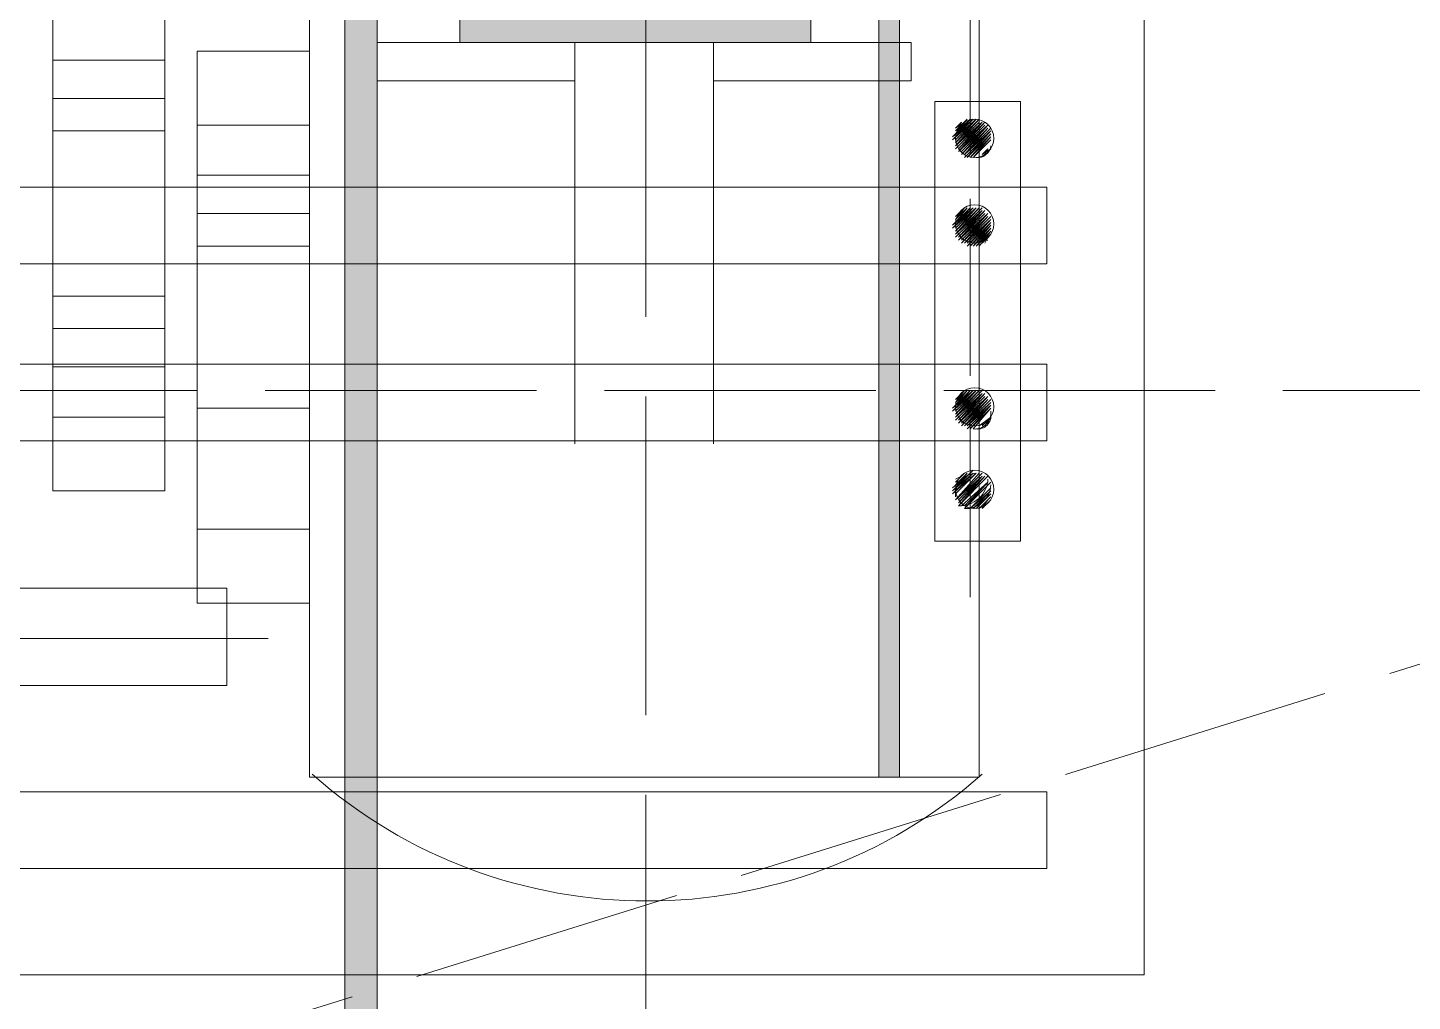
# Model space of a CAD drawing. Header units: inches. Extents: x 2602 to 127694, y 109 to 91908.
# Drawn here: x 20438 to 21978, y 27758 to 28840 of the extents above; entities that cross this region are included whole.
import ezdxf

# ---------------------------------------------------------------- set-up
doc = ezdxf.new("R2010")
doc.units = ezdxf.units.IN
doc.header["$MEASUREMENT"] = 0
doc.linetypes.add('PDF_IMPORT', pattern=[1, 0.8, -0.2])
doc.layers.add('PDF_Geometry', color=7, linetype='Continuous')
doc.layers.add('PDF_Solid Fills', color=7, linetype='Continuous', true_color=0x724639)

msp = doc.modelspace()

# ---------------------------------------------------------------- hatches: boundary and pattern name
at = {"layer": 'PDF_Solid Fills', "transparency": 33554559}
msp.add_hatch(color=1, dxfattribs=at).paths.add_polyline_path([(20921.9, 31674.3), (20692.3, 31674.3), (20692.3, 31621.8), (20790.7, 31621.8), (20790.7, 26724.5), (20692.3, 26724.5), (20692.3, 26672), (20921.9, 26672), (20921.9, 26724.5), (20826.8, 26724.5), (20826.8, 31621.8), (20921.9, 31621.8)])
at = {"layer": 'PDF_Solid Fills', "true_color": 0xb85b72, "transparency": 33554559}
msp.add_hatch(color=13, dxfattribs=at).paths.add_polyline_path([(21407.4, 30362.2), (21384.4, 30362.2), (21384.4, 28007.1), (21407.4, 28007.1)])
at = {"layer": 'PDF_Solid Fills', "true_color": 0x940070, "transparency": 33554559}
msp.add_hatch(color=224, dxfattribs=at).paths.add_polyline_path([(21309, 28876.3), (20918.7, 28876.3), (20918.7, 28823.8), (21309, 28823.8)])

# ---------------------------------------------------------------- linework, layer by layer
at = {"layer": 'PDF_Geometry', "color": 1, "lineweight": 0}
msp.add_lwpolyline([(20826.8, 31674.3), (20826.8, 26724.5), (20790.7, 26724.5), (20790.7, 31674.3)], dxfattribs=at)
at = {"layer": 'PDF_Geometry', "linetype": 'PDF_IMPORT', "lineweight": 0, "ltscale": 442.821168}
msp.add_lwpolyline([(21125.3, 31087.1), (21125.3, 27203.4)], dxfattribs=at)
at = {"layer": 'PDF_Geometry', "color": 13, "lineweight": 0, "true_color": 0xb85b5b}
msp.add_lwpolyline([(18986.6, 30703.4), (21679.6, 30703.4), (21679.6, 27787.3), (18986.6, 27787.3)], close=True, dxfattribs=at)
at = {"layer": 'PDF_Geometry', "color": 123, "lineweight": 0, "true_color": 0x5bb8b8}
msp.add_lwpolyline([(20751.4, 30362.2), (21496, 30362.2), (21496, 28007.1), (20751.4, 28007.1)], close=True, dxfattribs=at)
at = {"layer": 'PDF_Geometry', "color": 13, "lineweight": 0, "true_color": 0xb85b72}
for points in [[(21384.4, 28007.1), (21384.4, 30362.2)], [(21384.4, 28007.1), (21384.4, 30362.2)], [(21407.4, 28007.1), (21407.4, 30362.2)], [(21407.4, 28007.1), (21407.4, 30362.2)], [(20466, 28938.6), (20590.6, 28938.6), (20590.6, 28325.2), (20466, 28325.2)], [(21046.6, 28823.8), (20826.8, 28823.8), (20826.8, 28781.2), (21046.6, 28781.2)], [(21046.6, 28823.8), (20826.8, 28823.8), (20826.8, 28781.2), (21046.6, 28781.2)], [(21200.7, 28823.8), (21420.5, 28823.8), (21420.5, 28781.2), (21200.7, 28781.2)], [(21200.7, 28823.8), (21420.5, 28823.8), (21420.5, 28781.2), (21200.7, 28781.2)], [(20626.7, 28814), (20751.4, 28814), (20751.4, 28200.6), (20626.7, 28200.6)], [(20220, 28217), (20659.5, 28217), (20659.5, 28108.8), (20220, 28108.8)]]:
    msp.add_lwpolyline(points, close=True, dxfattribs=at)
for points in [[(21384.4, 30362.2), (21384.4, 28007.1)], [(21384.4, 30362.2), (21384.4, 28007.1)], [(21384.4, 30362.2), (21384.4, 28007.1)], [(21384.4, 30362.2), (21384.4, 28007.1)], [(20466, 28804.2), (20590.6, 28804.2)], [(20466, 28761.5), (20590.6, 28761.5)], [(20626.7, 28732), (20751.4, 28732)], [(20466, 28725.4), (20590.6, 28725.4)], [(20626.7, 28676.2), (20751.4, 28676.2)], [(20626.7, 28633.6), (20751.4, 28633.6)], [(20626.7, 28597.5), (20751.4, 28597.5)], [(20466, 28541.7), (20590.6, 28541.7)], [(20466, 28505.7), (20590.6, 28505.7)], [(20466, 28463), (20590.6, 28463)], [(20466, 28407.3), (20590.6, 28407.3)], [(20626.7, 28417.1), (20751.4, 28417.1)], [(20626.7, 28381), (20751.4, 28381)], [(20626.7, 28282.6), (20751.4, 28282.6)]]:
    msp.add_lwpolyline(points, dxfattribs=at)
at = {"layer": 'PDF_Geometry', "linetype": 'PDF_IMPORT', "lineweight": 0, "ltscale": 246.01176}
msp.add_lwpolyline([(21486.1, 28207.2), (21486.1, 28882.9)], dxfattribs=at)
at = {"layer": 'PDF_Geometry', "color": 224, "lineweight": 0, "true_color": 0x940070}
msp.add_lwpolyline([(20918.7, 28876.3), (21309, 28876.3), (21309, 28823.8), (20918.7, 28823.8)], close=True, dxfattribs=at)
at = {"layer": 'PDF_Geometry', "color": 202, "lineweight": 0, "true_color": 0x8a00b8}
for points in [[(20826.8, 28577.8), (21046.6, 28577.8), (21046.6, 28781.2), (21046.6, 28823.8)], [(21200.7, 28781.2), (21200.7, 28577.8), (21200.7, 28377.7)], [(20826.8, 28577.8), (21377.9, 28577.8), (20826.8, 28577.8)], [(21046.6, 28377.7), (21046.6, 28577.8)]]:
    msp.add_lwpolyline(points, dxfattribs=at)
at = {"layer": 'PDF_Geometry', "color": 242, "lineweight": 0, "true_color": 0xdd0037}
for points in [[(21446.8, 28758.2), (21541.9, 28758.2), (21541.9, 28269.5), (21446.8, 28269.5)], [(21469.7, 28725.4), (21482.8, 28735.3), (21469.7, 28725.4), (21482.8, 28738.5)], [(21469.7, 28709), (21496, 28735.3), (21469.7, 28709), (21496, 28735.3), (21469.7, 28709), (21496, 28735.3), (21469.7, 28709), (21496, 28735.3), (21469.7, 28709), (21496, 28735.3), (21469.7, 28709), (21499.2, 28735.3), (21469.7, 28709), (21499.2, 28735.3), (21469.7, 28709), (21499.2, 28735.3), (21469.7, 28709), (21499.2, 28735.3), (21469.7, 28709), (21499.2, 28735.3)], [(21473, 28702.5), (21505.8, 28732), (21473, 28702.5), (21505.8, 28732)], [(21476.3, 28702.5), (21505.8, 28732), (21476.3, 28702.5), (21505.8, 28732), (21476.3, 28702.5), (21505.8, 28732), (21476.3, 28702.5), (21505.8, 28732), (21476.3, 28702.5), (21505.8, 28732)], [(21486.1, 28695.9), (21509.1, 28718.9), (21486.1, 28695.9), (21509.1, 28718.9), (21486.1, 28695.9), (21509.1, 28718.9), (21486.1, 28695.9), (21509.1, 28718.9), (21486.1, 28695.9), (21509.1, 28718.9), (21486.1, 28695.9), (21509.1, 28718.9), (21486.1, 28695.9), (21509.1, 28718.9)], [(21489.4, 28695.9), (21509.1, 28718.9), (21489.4, 28695.9), (21509.1, 28718.9), (21489.4, 28695.9), (21509.1, 28718.9), (21489.4, 28695.9), (21509.1, 28715.6), (21489.4, 28695.9), (21509.1, 28715.6), (21489.4, 28695.9), (21509.1, 28715.6), (21489.4, 28695.9), (21509.1, 28715.6), (21489.4, 28695.9), (21509.1, 28715.6), (21489.4, 28695.9), (21509.1, 28715.6)], [(21469.7, 28617.2), (21492.7, 28640.1), (21469.7, 28617.2), (21492.7, 28640.1), (21469.7, 28617.2), (21492.7, 28640.1), (21469.7, 28617.2), (21492.7, 28640.1), (21469.7, 28617.2), (21492.7, 28640.1)], [(21469.7, 28613.9), (21496, 28640.1), (21469.7, 28613.9), (21496, 28640.1), (21469.7, 28613.9), (21496, 28640.1), (21469.7, 28613.9), (21496, 28640.1), (21469.7, 28613.9), (21496, 28640.1), (21469.7, 28613.9), (21496, 28640.1), (21469.7, 28613.9), (21496, 28640.1)], [(21473, 28604.1), (21505.8, 28633.6), (21473, 28604.1), (21505.8, 28633.6)], [(21496, 28597.5), (21509.1, 28613.9), (21496, 28597.5), (21509.1, 28613.9)], [(21496, 28600.8), (21509.1, 28613.9), (21496, 28600.8), (21509.1, 28613.9), (21496, 28600.8), (21509.1, 28610.6), (21496, 28600.8), (21509.1, 28610.6)], [(21469.7, 28423.7), (21482.8, 28436.8), (21469.7, 28423.7), (21482.8, 28436.8), (21469.7, 28423.7), (21482.8, 28436.8), (21469.7, 28423.7), (21482.8, 28436.8)], [(21469.7, 28410.5), (21496, 28436.8), (21469.7, 28410.5), (21496, 28436.8), (21469.7, 28410.5), (21496, 28436.8), (21469.7, 28410.5), (21496, 28436.8), (21469.7, 28410.5), (21496, 28436.8), (21469.7, 28410.5), (21496, 28436.8), (21469.7, 28410.5), (21496, 28436.8), (21469.7, 28410.5), (21496, 28436.8)], [(21479.6, 28397.4), (21509.1, 28426.9), (21479.6, 28397.4), (21509.1, 28426.9), (21479.6, 28397.4), (21509.1, 28426.9), (21479.6, 28397.4), (21509.1, 28426.9), (21479.6, 28397.4), (21509.1, 28426.9), (21479.6, 28397.4), (21509.1, 28426.9), (21479.6, 28397.4), (21509.1, 28423.7), (21479.6, 28397.4), (21509.1, 28423.7), (21479.6, 28397.4), (21509.1, 28423.7), (21479.6, 28397.4), (21509.1, 28423.7), (21479.6, 28397.4), (21509.1, 28423.7)], [(21486.1, 28394.1), (21509.1, 28420.4), (21486.1, 28394.1), (21509.1, 28420.4), (21486.1, 28394.1), (21509.1, 28420.4), (21486.1, 28394.1), (21509.1, 28420.4), (21486.1, 28394.1), (21509.1, 28420.4), (21486.1, 28394.1), (21509.1, 28420.4), (21486.1, 28394.1), (21509.1, 28420.4), (21486.1, 28394.1), (21509.1, 28417.1), (21486.1, 28394.1), (21509.1, 28417.1), (21486.1, 28394.1), (21509.1, 28417.1), (21486.1, 28394.1), (21509.1, 28417.1)], [(21496, 28397.4), (21509.1, 28407.3), (21496, 28397.4), (21509.1, 28407.3)], [(21469.7, 28331.8), (21482.8, 28344.9), (21469.7, 28331.8), (21482.8, 28344.9), (21469.7, 28331.8), (21482.8, 28344.9), (21469.7, 28331.8), (21482.8, 28344.9), (21469.7, 28331.8), (21482.8, 28344.9), (21469.7, 28331.8), (21482.8, 28344.9)], [(21469.7, 28322), (21492.7, 28344.9), (21469.7, 28322), (21492.7, 28344.9), (21469.7, 28322), (21492.7, 28344.9), (21469.7, 28322), (21492.7, 28344.9), (21469.7, 28322), (21492.7, 28344.9), (21469.7, 28322), (21492.7, 28344.9), (21469.7, 28322), (21492.7, 28344.9), (21469.7, 28322), (21492.7, 28344.9), (21469.7, 28322), (21492.7, 28344.9)], [(21496, 28305.6), (21509.1, 28318.7), (21496, 28305.6), (21509.1, 28318.7), (21496, 28305.6), (21509.1, 28318.7), (21496, 28305.6), (21509.1, 28318.7), (21496, 28305.6), (21509.1, 28318.7), (21496, 28305.6), (21509.1, 28318.7)]]:
    msp.add_lwpolyline(points, close=True, dxfattribs=at)
for points in [[(21466.4, 28718.9), (21489.4, 28738.5), (21466.4, 28718.9), (21489.4, 28738.5), (21466.4, 28718.9), (21489.4, 28738.5), (21466.4, 28718.9), (21486.1, 28738.5), (21466.4, 28718.9), (21486.1, 28738.5), (21466.4, 28718.9), (21486.1, 28738.5), (21469.7, 28718.9), (21486.1, 28738.5), (21469.7, 28718.9), (21486.1, 28738.5), (21469.7, 28718.9), (21486.1, 28738.5), (21469.7, 28722.1), (21486.1, 28738.5), (21469.7, 28722.1), (21486.1, 28738.5), (21469.7, 28722.1), (21482.8, 28738.5), (21469.7, 28722.1), (21482.8, 28738.5), (21469.7, 28722.1), (21482.8, 28738.5), (21469.7, 28722.1), (21482.8, 28738.5), (21469.7, 28722.1), (21482.8, 28738.5)], [(21466.4, 28715.6), (21489.4, 28738.5), (21466.4, 28715.6), (21489.4, 28738.5), (21466.4, 28715.6), (21489.4, 28738.5), (21466.4, 28715.6), (21489.4, 28738.5), (21466.4, 28715.6), (21489.4, 28738.5), (21466.4, 28715.6), (21489.4, 28738.5), (21466.4, 28715.6), (21489.4, 28738.5)], [(21466.4, 28715.6), (21492.7, 28738.5), (21466.4, 28715.6)], [(21469.7, 28715.6), (21492.7, 28738.5), (21469.7, 28715.6), (21492.7, 28738.5), (21469.7, 28715.6), (21492.7, 28738.5), (21469.7, 28712.3), (21492.7, 28738.5), (21469.7, 28712.3), (21492.7, 28738.5), (21469.7, 28712.3), (21492.7, 28738.5), (21469.7, 28712.3), (21492.7, 28738.5), (21469.7, 28712.3), (21492.7, 28738.5), (21469.7, 28712.3), (21492.7, 28738.5), (21469.7, 28712.3), (21492.7, 28738.5)], [(21469.7, 28712.3), (21496, 28738.5), (21469.7, 28712.3), (21496, 28738.5), (21469.7, 28712.3), (21496, 28738.5), (21469.7, 28712.3), (21496, 28738.5), (21469.7, 28712.3), (21496, 28738.5), (21469.7, 28709), (21496, 28738.5), (21469.7, 28709), (21496, 28738.5), (21469.7, 28709), (21496, 28738.5)], [(21476.3, 28735.3), (21469.7, 28728.7), (21479.6, 28735.3), (21469.7, 28728.7), (21479.6, 28735.3), (21469.7, 28725.4), (21479.6, 28735.3), (21469.7, 28725.4), (21479.6, 28735.3), (21469.7, 28725.4), (21479.6, 28735.3)], [(21469.7, 28705.7), (21499.2, 28735.3), (21469.7, 28705.7), (21499.2, 28735.3), (21469.7, 28705.7), (21499.2, 28735.3), (21469.7, 28705.7), (21499.2, 28735.3), (21469.7, 28705.7), (21499.2, 28735.3), (21469.7, 28705.7), (21499.2, 28735.3), (21469.7, 28705.7), (21499.2, 28735.3), (21469.7, 28705.7), (21499.2, 28735.3), (21469.7, 28705.7), (21499.2, 28735.3), (21473, 28705.7), (21499.2, 28735.3)], [(21476.3, 28732), (21473, 28728.7), (21476.3, 28735.3), (21473, 28728.7)], [(21473, 28705.7), (21502.5, 28735.3), (21473, 28705.7), (21502.5, 28735.3), (21473, 28705.7), (21502.5, 28735.3), (21473, 28705.7), (21502.5, 28735.3), (21473, 28705.7), (21502.5, 28735.3), (21473, 28705.7), (21502.5, 28735.3), (21473, 28702.5), (21502.5, 28735.3)], [(21473, 28702.5), (21502.5, 28732), (21473, 28702.5), (21502.5, 28732), (21473, 28702.5), (21502.5, 28732), (21473, 28702.5), (21502.5, 28732), (21473, 28702.5), (21502.5, 28732), (21473, 28702.5), (21502.5, 28732), (21473, 28702.5), (21502.5, 28732), (21473, 28702.5), (21502.5, 28732), (21473, 28702.5), (21502.5, 28732), (21473, 28702.5), (21502.5, 28732), (21473, 28702.5), (21502.5, 28732)], [(21476.3, 28699.2), (21505.8, 28732), (21476.3, 28699.2), (21505.8, 28728.7), (21476.3, 28699.2), (21505.8, 28728.7), (21476.3, 28699.2), (21505.8, 28728.7), (21476.3, 28699.2), (21505.8, 28728.7), (21476.3, 28699.2), (21505.8, 28728.7), (21476.3, 28699.2), (21505.8, 28728.7), (21476.3, 28699.2), (21505.8, 28728.7), (21476.3, 28699.2), (21505.8, 28728.7), (21476.3, 28699.2), (21505.8, 28728.7), (21476.3, 28699.2), (21505.8, 28728.7), (21476.3, 28699.2), (21505.8, 28728.7), (21479.6, 28699.2), (21505.8, 28728.7), (21479.6, 28699.2), (21505.8, 28728.7), (21479.6, 28699.2), (21505.8, 28728.7)], [(21479.6, 28699.2), (21509.1, 28728.7), (21479.6, 28699.2), (21509.1, 28728.7), (21479.6, 28699.2), (21509.1, 28725.4), (21479.6, 28699.2), (21509.1, 28725.4), (21479.6, 28699.2), (21509.1, 28725.4), (21479.6, 28699.2), (21509.1, 28725.4), (21479.6, 28699.2), (21509.1, 28725.4), (21479.6, 28699.2), (21509.1, 28725.4), (21479.6, 28699.2), (21509.1, 28725.4), (21479.6, 28699.2), (21509.1, 28725.4), (21479.6, 28695.9), (21509.1, 28725.4), (21479.6, 28695.9)], [(21509.1, 28722.1), (21486.1, 28695.9), (21509.1, 28722.1), (21486.1, 28695.9), (21509.1, 28722.1), (21486.1, 28695.9), (21509.1, 28722.1), (21486.1, 28695.9), (21509.1, 28722.1), (21482.8, 28695.9), (21509.1, 28722.1), (21482.8, 28695.9), (21509.1, 28722.1), (21482.8, 28695.9), (21509.1, 28722.1), (21482.8, 28695.9), (21509.1, 28722.1), (21482.8, 28695.9), (21509.1, 28722.1), (21482.8, 28695.9), (21509.1, 28722.1), (21482.8, 28695.9), (21509.1, 28722.1), (21482.8, 28695.9), (21509.1, 28725.4), (21482.8, 28695.9), (21509.1, 28725.4), (21482.8, 28695.9), (21509.1, 28725.4), (21482.8, 28695.9), (21509.1, 28725.4), (21482.8, 28695.9), (21509.1, 28725.4)], [(21499.2, 28699.2), (21509.1, 28705.7), (21499.2, 28699.2), (21505.8, 28705.7), (21499.2, 28699.2), (21505.8, 28705.7), (21502.5, 28699.2), (21505.8, 28705.7)], [(21502.5, 28702.5), (21505.8, 28702.5)], [(21469.7, 28623.7), (21486.1, 28640.1), (21469.7, 28623.7), (21486.1, 28640.1), (21469.7, 28623.7), (21486.1, 28640.1), (21469.7, 28623.7), (21486.1, 28640.1), (21469.7, 28623.7), (21486.1, 28640.1), (21469.7, 28620.5), (21486.1, 28640.1), (21466.4, 28620.5), (21486.1, 28640.1), (21466.4, 28620.5), (21486.1, 28640.1), (21466.4, 28620.5), (21489.4, 28640.1), (21466.4, 28620.5), (21489.4, 28640.1), (21466.4, 28620.5), (21489.4, 28640.1), (21466.4, 28620.5), (21489.4, 28640.1), (21466.4, 28620.5), (21489.4, 28640.1), (21466.4, 28620.5)], [(21466.4, 28617.2), (21489.4, 28640.1), (21466.4, 28617.2), (21489.4, 28640.1), (21466.4, 28617.2), (21489.4, 28640.1), (21466.4, 28617.2), (21489.4, 28640.1), (21466.4, 28617.2), (21489.4, 28640.1)], [(21466.4, 28617.2), (21492.7, 28640.1), (21466.4, 28617.2)], [(21469.7, 28627), (21479.6, 28640.1), (21469.7, 28627), (21479.6, 28640.1), (21469.7, 28627), (21482.8, 28640.1), (21469.7, 28627), (21482.8, 28640.1), (21469.7, 28627), (21482.8, 28640.1), (21469.7, 28627), (21482.8, 28640.1), (21469.7, 28623.7), (21482.8, 28640.1), (21469.7, 28623.7), (21482.8, 28640.1), (21469.7, 28623.7), (21482.8, 28640.1)], [(21469.7, 28613.9), (21492.7, 28640.1), (21469.7, 28613.9), (21492.7, 28640.1), (21469.7, 28613.9), (21492.7, 28640.1), (21469.7, 28613.9), (21492.7, 28640.1), (21469.7, 28613.9), (21492.7, 28640.1)], [(21499.2, 28640.1), (21469.7, 28610.6), (21499.2, 28640.1), (21469.7, 28610.6), (21499.2, 28640.1), (21469.7, 28610.6), (21496, 28640.1), (21469.7, 28610.6), (21496, 28640.1), (21469.7, 28610.6), (21496, 28640.1), (21469.7, 28610.6), (21496, 28640.1), (21469.7, 28610.6), (21496, 28640.1), (21469.7, 28610.6), (21496, 28640.1)], [(21473, 28633.6), (21476.3, 28636.9), (21473, 28630.3), (21476.3, 28636.9), (21469.7, 28630.3), (21479.6, 28636.9), (21469.7, 28630.3), (21479.6, 28636.9), (21469.7, 28630.3), (21479.6, 28636.9)], [(21469.7, 28610.6), (21499.2, 28636.9), (21469.7, 28610.6), (21499.2, 28636.9), (21469.7, 28610.6), (21499.2, 28636.9), (21469.7, 28610.6), (21499.2, 28636.9), (21469.7, 28610.6), (21499.2, 28636.9), (21469.7, 28610.6), (21499.2, 28636.9), (21469.7, 28607.3), (21499.2, 28636.9), (21469.7, 28607.3), (21499.2, 28636.9), (21469.7, 28607.3), (21499.2, 28636.9), (21469.7, 28607.3), (21499.2, 28636.9), (21469.7, 28607.3), (21499.2, 28636.9), (21469.7, 28607.3)], [(21473, 28607.3), (21499.2, 28636.9), (21473, 28607.3), (21502.5, 28636.9), (21473, 28607.3), (21502.5, 28636.9), (21473, 28607.3), (21502.5, 28636.9), (21473, 28607.3), (21502.5, 28636.9), (21473, 28607.3), (21502.5, 28636.9), (21473, 28607.3), (21502.5, 28636.9), (21473, 28607.3), (21502.5, 28636.9), (21473, 28607.3), (21502.5, 28636.9), (21473, 28607.3), (21502.5, 28636.9), (21473, 28607.3), (21502.5, 28636.9), (21473, 28604.1), (21502.5, 28636.9), (21473, 28604.1), (21502.5, 28636.9)], [(21473, 28604.1), (21502.5, 28633.6), (21473, 28604.1), (21502.5, 28633.6), (21473, 28604.1), (21502.5, 28633.6), (21473, 28604.1), (21502.5, 28633.6), (21473, 28604.1), (21502.5, 28633.6), (21473, 28604.1), (21502.5, 28633.6)], [(21476.3, 28604.1), (21505.8, 28633.6), (21476.3, 28604.1), (21505.8, 28633.6), (21476.3, 28604.1), (21505.8, 28633.6), (21476.3, 28604.1), (21505.8, 28633.6), (21476.3, 28604.1), (21505.8, 28633.6), (21476.3, 28604.1), (21505.8, 28633.6), (21476.3, 28604.1), (21505.8, 28633.6), (21476.3, 28604.1), (21505.8, 28633.6), (21476.3, 28604.1), (21505.8, 28633.6), (21476.3, 28604.1), (21505.8, 28633.6), (21476.3, 28600.8), (21505.8, 28630.3), (21476.3, 28600.8), (21505.8, 28630.3), (21476.3, 28600.8), (21505.8, 28630.3), (21476.3, 28600.8), (21505.8, 28630.3), (21476.3, 28600.8), (21505.8, 28630.3), (21476.3, 28600.8), (21505.8, 28630.3), (21476.3, 28600.8), (21505.8, 28630.3), (21479.6, 28600.8), (21505.8, 28630.3), (21479.6, 28600.8), (21505.8, 28630.3), (21479.6, 28600.8), (21505.8, 28630.3)], [(21492.7, 28597.5), (21509.1, 28613.9), (21492.7, 28597.5), (21509.1, 28613.9), (21492.7, 28597.5), (21509.1, 28613.9), (21492.7, 28597.5), (21509.1, 28617.2), (21492.7, 28597.5), (21509.1, 28617.2), (21492.7, 28597.5), (21509.1, 28617.2), (21492.7, 28597.5), (21509.1, 28617.2), (21492.7, 28597.5), (21509.1, 28617.2), (21489.4, 28597.5), (21509.1, 28617.2), (21489.4, 28597.5), (21509.1, 28617.2), (21489.4, 28597.5), (21509.1, 28617.2), (21489.4, 28597.5), (21509.1, 28620.5), (21489.4, 28597.5), (21509.1, 28620.5), (21489.4, 28597.5), (21509.1, 28620.5), (21489.4, 28597.5), (21509.1, 28620.5), (21489.4, 28597.5), (21509.1, 28620.5), (21489.4, 28597.5), (21509.1, 28620.5), (21486.1, 28597.5), (21509.1, 28620.5), (21486.1, 28597.5), (21509.1, 28620.5), (21486.1, 28597.5), (21509.1, 28620.5), (21486.1, 28597.5), (21509.1, 28620.5), (21486.1, 28597.5), (21509.1, 28623.7), (21486.1, 28597.5), (21509.1, 28623.7), (21486.1, 28597.5), (21509.1, 28623.7), (21486.1, 28597.5), (21509.1, 28623.7), (21486.1, 28597.5), (21509.1, 28623.7), (21486.1, 28597.5), (21509.1, 28623.7), (21486.1, 28597.5), (21509.1, 28623.7), (21482.8, 28597.5), (21509.1, 28623.7), (21482.8, 28597.5), (21509.1, 28623.7), (21482.8, 28597.5), (21509.1, 28623.7), (21482.8, 28597.5), (21509.1, 28623.7), (21482.8, 28597.5), (21509.1, 28627), (21482.8, 28600.8), (21509.1, 28627), (21482.8, 28600.8), (21509.1, 28627), (21482.8, 28600.8), (21509.1, 28627), (21482.8, 28600.8), (21509.1, 28627), (21482.8, 28600.8), (21509.1, 28627), (21482.8, 28600.8), (21509.1, 28627), (21482.8, 28600.8), (21509.1, 28627), (21479.6, 28600.8), (21509.1, 28627), (21479.6, 28600.8), (21509.1, 28627), (21479.6, 28600.8), (21509.1, 28627), (21479.6, 28600.8), (21509.1, 28627), (21479.6, 28600.8), (21509.1, 28627), (21479.6, 28600.8), (21509.1, 28630.3), (21479.6, 28600.8), (21509.1, 28630.3), (21479.6, 28600.8), (21509.1, 28630.3), (21479.6, 28600.8), (21509.1, 28630.3), (21479.6, 28600.8), (21509.1, 28630.3), (21479.6, 28600.8), (21509.1, 28630.3)], [(21499.2, 28600.8), (21509.1, 28610.6), (21499.2, 28600.8), (21509.1, 28610.6), (21499.2, 28600.8), (21509.1, 28610.6), (21499.2, 28600.8), (21505.8, 28607.3), (21499.2, 28600.8), (21505.8, 28607.3), (21502.5, 28600.8)], [(21505.8, 28607.3), (21502.5, 28604.1), (21505.8, 28604.1)], [(21489.4, 28436.8), (21466.4, 28413.8), (21489.4, 28436.8), (21466.4, 28413.8), (21489.4, 28436.8), (21466.4, 28413.8), (21489.4, 28436.8), (21466.4, 28413.8), (21489.4, 28436.8), (21466.4, 28417.1), (21489.4, 28436.8), (21466.4, 28417.1), (21489.4, 28436.8), (21466.4, 28417.1), (21489.4, 28436.8), (21466.4, 28417.1), (21489.4, 28436.8), (21466.4, 28417.1), (21489.4, 28436.8), (21466.4, 28417.1), (21486.1, 28436.8), (21466.4, 28417.1), (21486.1, 28436.8), (21466.4, 28417.1), (21486.1, 28436.8), (21469.7, 28417.1), (21486.1, 28436.8), (21469.7, 28420.4), (21486.1, 28436.8), (21469.7, 28420.4), (21486.1, 28436.8), (21469.7, 28420.4), (21486.1, 28436.8), (21469.7, 28420.4), (21486.1, 28436.8), (21469.7, 28420.4), (21482.8, 28436.8), (21469.7, 28420.4), (21482.8, 28436.8), (21469.7, 28420.4), (21482.8, 28436.8)], [(21466.4, 28413.8), (21492.7, 28436.8), (21466.4, 28413.8)], [(21473, 28426.9), (21476.3, 28433.5), (21469.7, 28426.9), (21479.6, 28433.5), (21469.7, 28426.9), (21479.6, 28433.5), (21469.7, 28426.9), (21479.6, 28436.8), (21469.7, 28423.7), (21479.6, 28436.8), (21469.7, 28423.7), (21479.6, 28436.8)], [(21469.7, 28413.8), (21492.7, 28436.8), (21469.7, 28413.8), (21492.7, 28436.8), (21469.7, 28413.8), (21492.7, 28436.8), (21469.7, 28413.8), (21492.7, 28436.8), (21469.7, 28413.8), (21492.7, 28436.8), (21469.7, 28413.8), (21492.7, 28436.8), (21469.7, 28410.5), (21492.7, 28436.8), (21469.7, 28410.5), (21492.7, 28436.8), (21469.7, 28410.5), (21492.7, 28436.8), (21469.7, 28410.5), (21492.7, 28436.8)], [(21499.2, 28436.8), (21469.7, 28407.3), (21499.2, 28436.8), (21469.7, 28407.3), (21499.2, 28436.8), (21469.7, 28407.3), (21499.2, 28436.8), (21469.7, 28407.3), (21496, 28436.8), (21469.7, 28407.3), (21496, 28436.8), (21469.7, 28407.3), (21496, 28436.8), (21469.7, 28407.3), (21496, 28436.8), (21469.7, 28407.3), (21496, 28436.8)], [(21469.7, 28407.3), (21499.2, 28433.5), (21469.7, 28407.3), (21499.2, 28433.5), (21469.7, 28407.3), (21499.2, 28433.5), (21469.7, 28407.3), (21499.2, 28433.5), (21469.7, 28407.3), (21499.2, 28433.5), (21469.7, 28407.3), (21499.2, 28433.5), (21469.7, 28404), (21499.2, 28433.5), (21469.7, 28404), (21499.2, 28433.5), (21469.7, 28404), (21499.2, 28433.5), (21469.7, 28404), (21499.2, 28433.5), (21469.7, 28404)], [(21473, 28430.2), (21476.3, 28433.5), (21473, 28430.2)], [(21473, 28404), (21499.2, 28433.5), (21473, 28404), (21502.5, 28433.5), (21473, 28404), (21502.5, 28433.5), (21473, 28404), (21502.5, 28433.5), (21473, 28404), (21502.5, 28433.5), (21473, 28404), (21502.5, 28433.5), (21473, 28404), (21502.5, 28433.5), (21473, 28404), (21502.5, 28433.5), (21473, 28404), (21502.5, 28433.5), (21473, 28404), (21502.5, 28433.5), (21473, 28404), (21502.5, 28433.5), (21473, 28404), (21502.5, 28433.5), (21473, 28400.7), (21502.5, 28433.5), (21473, 28400.7), (21502.5, 28430.2), (21473, 28400.7), (21502.5, 28430.2), (21473, 28400.7), (21502.5, 28430.2), (21473, 28400.7), (21502.5, 28430.2), (21473, 28400.7), (21502.5, 28430.2), (21473, 28400.7), (21505.8, 28430.2), (21473, 28400.7), (21505.8, 28430.2), (21473, 28400.7)], [(21476.3, 28400.7), (21505.8, 28430.2), (21476.3, 28400.7), (21505.8, 28430.2), (21476.3, 28400.7), (21505.8, 28430.2), (21476.3, 28400.7), (21505.8, 28430.2), (21476.3, 28400.7), (21505.8, 28430.2), (21476.3, 28400.7), (21505.8, 28430.2), (21476.3, 28400.7), (21505.8, 28430.2), (21476.3, 28400.7), (21505.8, 28430.2), (21476.3, 28400.7), (21505.8, 28430.2), (21476.3, 28400.7), (21505.8, 28430.2), (21476.3, 28400.7), (21505.8, 28430.2), (21476.3, 28397.4), (21505.8, 28426.9), (21476.3, 28397.4), (21505.8, 28426.9), (21476.3, 28397.4), (21505.8, 28426.9), (21476.3, 28397.4), (21505.8, 28426.9), (21476.3, 28397.4), (21505.8, 28426.9), (21476.3, 28397.4), (21505.8, 28426.9), (21479.6, 28397.4), (21505.8, 28426.9), (21479.6, 28397.4), (21505.8, 28426.9), (21479.6, 28397.4), (21505.8, 28426.9)], [(21482.8, 28397.4), (21509.1, 28423.7), (21482.8, 28397.4), (21509.1, 28423.7), (21482.8, 28397.4), (21509.1, 28423.7), (21482.8, 28397.4), (21509.1, 28423.7), (21482.8, 28397.4), (21509.1, 28423.7), (21482.8, 28397.4), (21509.1, 28423.7), (21482.8, 28397.4), (21509.1, 28423.7), (21482.8, 28397.4), (21509.1, 28423.7), (21482.8, 28397.4), (21509.1, 28420.4), (21482.8, 28394.1), (21509.1, 28420.4), (21482.8, 28394.1), (21509.1, 28420.4), (21482.8, 28394.1), (21509.1, 28420.4), (21482.8, 28394.1)], [(21499.2, 28397.4), (21509.1, 28407.3), (21499.2, 28397.4), (21509.1, 28407.3), (21499.2, 28397.4), (21509.1, 28407.3), (21499.2, 28397.4), (21505.8, 28404), (21499.2, 28397.4), (21505.8, 28404), (21502.5, 28397.4)], [(21502.5, 28400.7), (21505.8, 28404), (21502.5, 28400.7)], [(21466.4, 28325.2), (21489.4, 28348.2), (21466.4, 28325.2), (21489.4, 28348.2), (21466.4, 28325.2), (21489.4, 28344.9), (21466.4, 28325.2), (21489.4, 28344.9), (21466.4, 28325.2), (21489.4, 28344.9), (21466.4, 28325.2), (21489.4, 28344.9), (21466.4, 28325.2), (21489.4, 28344.9), (21466.4, 28322), (21492.7, 28344.9), (21466.4, 28322)], [(21482.8, 28344.9), (21469.7, 28328.5), (21486.1, 28344.9), (21469.7, 28328.5), (21486.1, 28344.9), (21469.7, 28328.5), (21486.1, 28344.9), (21469.7, 28328.5), (21486.1, 28344.9), (21469.7, 28328.5), (21486.1, 28344.9), (21469.7, 28328.5), (21486.1, 28344.9), (21466.4, 28328.5), (21486.1, 28344.9), (21466.4, 28328.5), (21486.1, 28344.9), (21466.4, 28325.2), (21489.4, 28344.9), (21466.4, 28325.2), (21489.4, 28344.9), (21466.4, 28325.2), (21489.4, 28344.9)], [(21469.7, 28335.1), (21479.6, 28344.9), (21469.7, 28335.1), (21479.6, 28344.9), (21469.7, 28335.1), (21479.6, 28344.9), (21469.7, 28335.1), (21479.6, 28344.9), (21469.7, 28335.1), (21479.6, 28344.9)], [(21496, 28344.9), (21469.7, 28315.4), (21499.2, 28344.9), (21469.7, 28315.4), (21499.2, 28344.9), (21469.7, 28315.4), (21499.2, 28344.9), (21469.7, 28315.4), (21499.2, 28344.9), (21469.7, 28315.4), (21499.2, 28344.9), (21469.7, 28315.4), (21499.2, 28344.9), (21469.7, 28315.4), (21499.2, 28344.9), (21469.7, 28315.4), (21499.2, 28344.9), (21469.7, 28315.4), (21499.2, 28344.9), (21469.7, 28315.4), (21499.2, 28344.9), (21469.7, 28315.4), (21499.2, 28344.9), (21469.7, 28315.4), (21499.2, 28344.9), (21469.7, 28315.4), (21499.2, 28344.9)], [(21473, 28338.4), (21476.3, 28341.6), (21473, 28338.4), (21476.3, 28341.6), (21469.7, 28338.4)], [(21469.7, 28315.4), (21499.2, 28341.6), (21469.7, 28315.4)], [(21473, 28315.4), (21499.2, 28341.6), (21473, 28312.1), (21502.5, 28341.6), (21473, 28312.1), (21502.5, 28341.6), (21473, 28312.1), (21502.5, 28341.6), (21473, 28312.1), (21502.5, 28341.6), (21473, 28312.1), (21502.5, 28341.6), (21473, 28312.1), (21502.5, 28341.6), (21473, 28312.1), (21502.5, 28341.6), (21473, 28312.1), (21502.5, 28341.6), (21473, 28312.1), (21502.5, 28341.6), (21473, 28312.1), (21502.5, 28341.6), (21473, 28312.1), (21502.5, 28341.6), (21473, 28312.1), (21502.5, 28341.6), (21473, 28312.1), (21502.5, 28341.6), (21473, 28312.1), (21502.5, 28341.6), (21473, 28312.1), (21502.5, 28341.6), (21473, 28312.1), (21502.5, 28341.6), (21473, 28312.1)], [(21476.3, 28308.8), (21505.8, 28335.1), (21479.6, 28308.8), (21505.8, 28335.1), (21479.6, 28308.8), (21505.8, 28335.1), (21479.6, 28305.6), (21505.8, 28335.1)], [(21492.7, 28305.6), (21509.1, 28322), (21492.7, 28305.6), (21509.1, 28322), (21492.7, 28305.6), (21509.1, 28322), (21492.7, 28305.6), (21509.1, 28322), (21492.7, 28305.6), (21509.1, 28322), (21492.7, 28305.6), (21509.1, 28322), (21492.7, 28305.6), (21509.1, 28322), (21492.7, 28305.6), (21509.1, 28322), (21489.4, 28305.6), (21509.1, 28325.2), (21489.4, 28305.6), (21509.1, 28325.2), (21489.4, 28305.6), (21509.1, 28325.2), (21489.4, 28305.6), (21509.1, 28325.2), (21489.4, 28305.6), (21509.1, 28325.2), (21489.4, 28305.6), (21509.1, 28325.2), (21489.4, 28305.6), (21509.1, 28325.2), (21489.4, 28305.6), (21509.1, 28325.2), (21489.4, 28305.6), (21509.1, 28325.2), (21486.1, 28305.6), (21509.1, 28328.5), (21486.1, 28305.6), (21509.1, 28328.5), (21486.1, 28305.6), (21509.1, 28328.5), (21486.1, 28305.6), (21509.1, 28328.5), (21486.1, 28305.6), (21509.1, 28328.5), (21486.1, 28305.6), (21509.1, 28328.5), (21486.1, 28305.6), (21509.1, 28328.5), (21486.1, 28305.6), (21509.1, 28328.5), (21486.1, 28305.6), (21509.1, 28328.5), (21486.1, 28305.6), (21509.1, 28328.5), (21486.1, 28305.6), (21509.1, 28328.5)], [(21499.2, 28305.6), (21509.1, 28315.4), (21499.2, 28305.6), (21509.1, 28315.4), (21499.2, 28305.6), (21509.1, 28315.4), (21499.2, 28305.6), (21505.8, 28315.4), (21499.2, 28308.8), (21505.8, 28315.4)], [(21502.5, 28308.8), (21505.8, 28312.1), (21502.5, 28308.8), (21505.8, 28312.1)]]:
    msp.add_lwpolyline(points, dxfattribs=at)
at = {"layer": 'PDF_Geometry', "color": 244, "lineweight": 0, "true_color": 0x940025}
for points in [[(19108, 28663.1), (21571.4, 28663.1), (21571.4, 28577.8), (19108, 28577.8)], [(19108, 28466.3), (21571.4, 28466.3), (21571.4, 28381), (19108, 28381)], [(19108, 27990.7), (21571.4, 27990.7), (21571.4, 27905.4), (19108, 27905.4)]]:
    msp.add_lwpolyline(points, close=True, dxfattribs=at)
at = {"layer": 'PDF_Geometry', "linetype": 'PDF_IMPORT', "lineweight": 0, "ltscale": 377.218032}
msp.add_lwpolyline([(17307.2, 28436.8), (22962.2, 28436.8), (22962.2, 26649.1), (17307.2, 26675.3)], close=True, dxfattribs=at)
at = {"layer": 'PDF_Geometry', "linetype": 'PDF_IMPORT', "lineweight": 0, "ltscale": 377.659881}
msp.add_lwpolyline([(30309.7, 26645.8), (28613.9, 26649.1), (22962.2, 28436.8), (22962.2, 26675.3), (28613.9, 26649.1), (28613.9, 28436.8), (22962.2, 28436.8), (17307.2, 26675.3)], dxfattribs=at)
at = {"layer": 'PDF_Geometry', "color": 242, "lineweight": 0, "true_color": 0xdd0037}
for points in [[(21509.1, 28413.8, -0.468375), (21489.4, 28394.1), (21509.1, 28417.1), (21489.4, 28394.1), (21509.1, 28417.1), (21489.4, 28394.1), (21509.1, 28417.1), (21489.4, 28394.1), (21509.1, 28417.1), (21489.4, 28394.1), (21509.1, 28417.1), (21489.4, 28394.1), (21509.1, 28417.1)], [(21505.8, 28338.4, -0.414214), (21473, 28308.8), (21502.5, 28341.6), (21473, 28308.8), (21505.8, 28341.6), (21473, 28308.8), (21505.8, 28341.6)], [(21509.1, 28331.8, -0.414214), (21479.6, 28305.6), (21509.1, 28335.1), (21479.6, 28305.6), (21509.1, 28335.1), (21479.6, 28305.6), (21509.1, 28335.1), (21479.6, 28305.6), (21509.1, 28335.1), (21479.6, 28305.6), (21509.1, 28335.1), (21479.6, 28305.6), (21509.1, 28335.1), (21479.6, 28305.6), (21509.1, 28335.1), (21479.6, 28305.6), (21509.1, 28335.1), (21479.6, 28305.6), (21509.1, 28335.1), (21479.6, 28305.6), (21509.1, 28335.1), (21479.6, 28305.6), (21509.1, 28335.1)]]:
    msp.add_lwpolyline(points, format="xyb", dxfattribs=at)
at = {"layer": 'PDF_Geometry', "lineweight": 0}
msp.add_lwpolyline([(20177.3, 28161.2), (20705.4, 28161.2)], dxfattribs=at)
at = {"layer": 'PDF_Geometry', "color": 242, "lineweight": 0, "true_color": 0xdd0037}
for centre in [(21491, 28717.2), (21491, 28622.1), (21491, 28418.7), (21491, 28326.9)]:
    msp.add_circle(centre, 21.3, dxfattribs=at)
for centre, radius, start, end in [((21494.3, 28710.7), 14.9, 263.6598, 353.6598), ((21494.3, 28408.9), 14.9, 263.6598, 6.3402), ((21494.3, 28320.3), 24.7, 93.8141, 183.8141)]:
    msp.add_arc(centre, radius, start, end, dxfattribs=at)
at = {"layer": 'PDF_Geometry', "color": 123, "lineweight": 0, "true_color": 0x5bb8b8}
msp.add_arc((21126.9, 28431.8), 562.5, 228.5204, 311.4796, dxfattribs=at)

doc.saveas('drawing.dxf')
